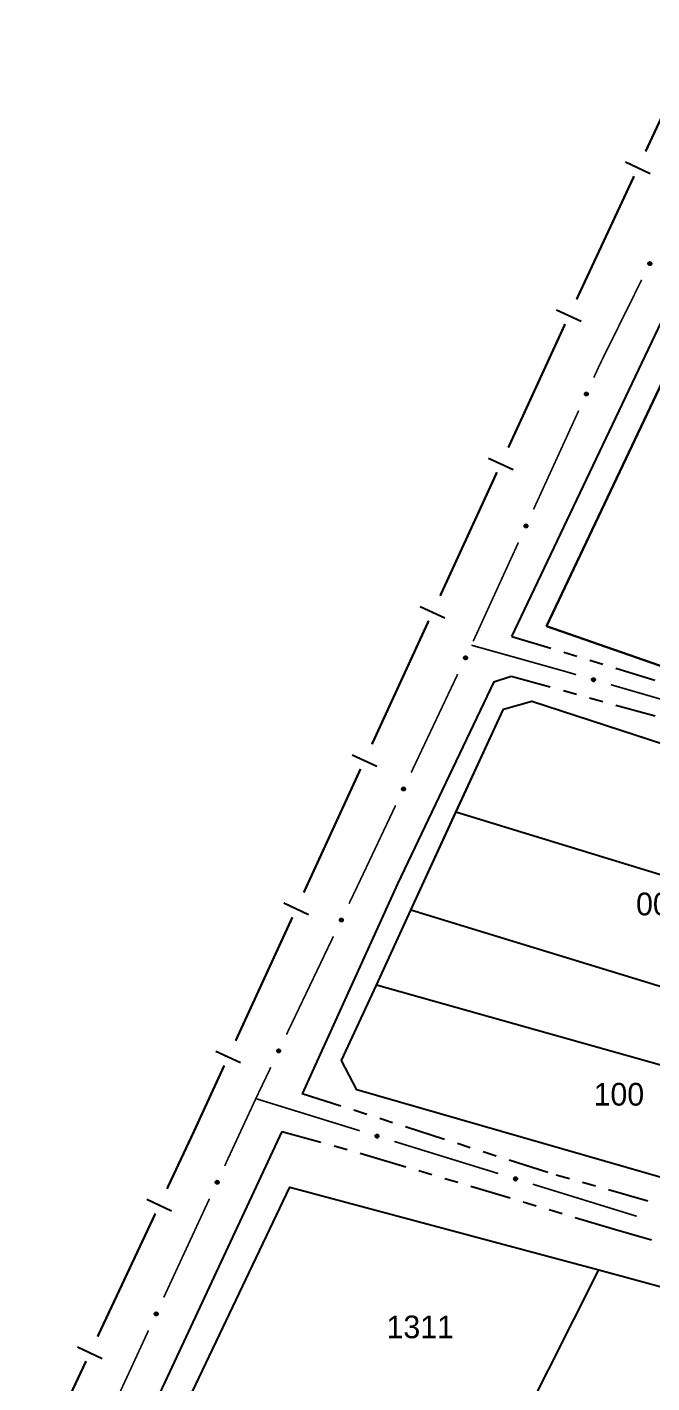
# Model space of a CAD drawing. Extents: x 203665 to 205970, y 4870865 to 4873745.
# Drawn here: x 204290.4 to 204359.4, y 4873578.3 to 4873727.8 of the extents above; entities that cross this region are included whole.
import ezdxf
from ezdxf.enums import TextEntityAlignment as Align

# ---------------------------------------------------------------- set-up
doc = ezdxf.new("R2010")
doc.units = 0
doc.header["$LTSCALE"] = 1.5
doc.header["$MEASUREMENT"] = 0
doc.linetypes.add('TRACO_25', pattern=[8, 3, -1, 1, -1, 1, -1])
for name, color, linetype in [('CD_MALHA_LOTES', 7, 'CONTINUOUS'), ('LM-LIM-SETORES-BAIRROS', 250, 'CONTINUOUS'), ('RU-QUADRA', 210, 'CONTINUOUS'), ('SV-EIXO-RUA-N-PAV', 6, 'CONTINUOUS'), ('SV-EIXO-RUA-PAV', 20, 'CONTINUOUS'), ('SV-RUA-NAO-PAV', 7, 'CONTINUOUS'), ('SV-RUA-PAVIM', 7, 'CONTINUOUS'), ('Th_NmrPort', 1, 'CONTINUOUS')]:
    doc.layers.add(name, color=color, linetype=linetype)

msp = doc.modelspace()

# ---------------------------------------------------------------- linework, layer by layer
at = {"layer": 'CD_MALHA_LOTES', "linetype": 'Continuous', "flags": 128}
for points in [[(204363.539466, 4873695.025586), (204347.729223, 4873661.68158)], [(204347.729223, 4873661.68158), (204413.967959, 4873638.654082), (204423.24, 4873635.74)], [(204337.734173, 4873641.17296), (204342.980249, 4873652.538502), (204346.109909, 4873653.413337), (204387.678326, 4873639.893253)], [(204332.751283, 4873630.377604), (204337.734173, 4873641.17296)], [(204382.040002, 4873627.628258), (204337.734173, 4873641.17296)], [(204328.942513, 4873622.125964), (204332.751283, 4873630.377604)], [(204377.081608, 4873616.817352), (204332.751283, 4873630.377604)], [(204363.307748, 4873600.063701), (204326.800702, 4873610.587399), (204325.104582, 4873613.811144), (204328.942513, 4873622.125964)], [(204368.033583, 4873611.137848), (204328.942513, 4873622.125964)], [(204308.300448, 4873576.529115), (204319.380992, 4873599.824194)], [(204319.380992, 4873599.824194), (204353.498304, 4873590.70353)], [(204342.441309, 4873568.729876), (204353.498304, 4873590.70353)], [(204353.498304, 4873590.70353), (204411.570355, 4873574.967803)]]:
    msp.add_lwpolyline(points, dxfattribs=at)
at = {"layer": 'LM-LIM-SETORES-BAIRROS', "const_width": 0.25}
for points in [[(204358.657589, 4873714.041028), (204365.004849, 4873727.631918)], [(204351.040876, 4873697.731961), (204357.388137, 4873711.32285)], [(204343.505591, 4873681.385146), (204349.775321, 4873695.011976)], [(204335.981915, 4873665.032951), (204342.251645, 4873678.65978)], [(204328.45824, 4873648.680755), (204334.727969, 4873662.307585)], [(204320.934564, 4873632.328559), (204327.204294, 4873645.955389)], [(204313.410888, 4873615.976364), (204319.680618, 4873629.603193)], [(204308.805828, 4873605.96758), (204312.156942, 4873613.250998)], [(204308.387844, 4873605.078276), (204308.805828, 4873605.96758)], [(204305.835623, 4873599.64816), (204308.387844, 4873605.078276)], [(204298.178959, 4873583.35781), (204304.559512, 4873596.933101)], [(204290.522295, 4873567.06746), (204296.902848, 4873580.642751)]]:
    msp.add_lwpolyline(points, dxfattribs=at)
at = {"layer": 'LM-LIM-SETORES-BAIRROS'}
for points in [[(204359.170376, 4873711.594184), (204356.452198, 4873712.863636)], [(204351.553664, 4873695.285116), (204348.835486, 4873696.554568)], [(204344.03231, 4873678.941263), (204341.306944, 4873680.195209)], [(204336.508634, 4873662.589067), (204333.783269, 4873663.843013)], [(204328.984959, 4873646.236871), (204326.259593, 4873647.490817)], [(204321.461283, 4873629.884676), (204318.735917, 4873631.138622)], [(204313.937607, 4873613.53248), (204311.212241, 4873614.786426)], [(204306.342412, 4873597.200065), (204303.627353, 4873598.476176)], [(204298.685748, 4873580.909716), (204295.970689, 4873582.185826)]]:
    msp.add_lwpolyline(points, dxfattribs=at)
at = {"layer": 'RU-QUADRA', "linetype": 'Continuous', "flags": 128}
for points in [[(204347.729223, 4873661.68158), (204363.539466, 4873695.025586), (204395.036162, 4873680.636296), (204432.07, 4873662.74), (204446.967877, 4873655.603317), (204468.33, 4873645.37), (204501.377636, 4873631.008426), (204511.66, 4873626.54), (204521.837058, 4873621.490799), (204531.047293, 4873616.921273), (204539.90046, 4873612.528902), (204551.77, 4873606.64), (204548.41, 4873598.01), (204537.075303, 4873601.520252), (204527.538201, 4873604.473806), (204518.154171, 4873607.379954), (204507.128489, 4873610.794507), (204495.68, 4873614.34), (204461.966252, 4873624.299611), (204450.654897, 4873627.641176), (204437.4, 4873631.556897), (204423.24, 4873635.74), (204413.967959, 4873638.654082)], [(204523.888125, 4873544.011123), (204513.832751, 4873521.770569), (204498.291025, 4873524.956934), (204486.595294, 4873527.354793), (204474.059146, 4873529.924955), (204463.06, 4873532.18), (204438.802091, 4873534.089672), (204426.489432, 4873535.542379), (204414.381347, 4873536.951619), (204403.073453, 4873538.153238), (204381.828764, 4873541.465995), (204332.28034, 4873548.536901), (204297.385204, 4873553.581553), (204308.300448, 4873576.529115), (204319.380992, 4873599.824194), (204353.498304, 4873590.70353), (204411.570355, 4873574.967803), (204423.315738, 4873571.694677), (204434.192104, 4873568.6697), (204445.94472, 4873565.401017), (204457.49, 4873562.19), (204469.56, 4873558.05), (204480.785729, 4873555.294069), (204492.9, 4873552.32)]]:
    msp.add_lwpolyline(points, close=True, dxfattribs=at)
msp.add_lwpolyline([(204499.68, 4873562.06), (204455.22, 4873573.9), (204437.650783, 4873578.699849), (204425.877117, 4873582.038338), (204414.518415, 4873585.032597), (204405.051067, 4873587.962952), (204398.588941, 4873589.903468), (204363.307748, 4873600.063701), (204326.800702, 4873610.587399), (204325.104582, 4873613.811144), (204328.942513, 4873622.125964), (204332.751283, 4873630.377604), (204342.980249, 4873652.538502), (204346.109909, 4873653.413337), (204400.294455, 4873635.78987), (204422.865106, 4873629.021657), (204446.31, 4873621.92), (204457.931383, 4873618.523645), (204469.680617, 4873615.14465), (204481.28, 4873611.7)], dxfattribs=at)
at = {"layer": 'SV-EIXO-RUA-N-PAV', "const_width": 0.18}
for points in [[(204339.435855, 4873659.600867), (204349.066342, 4873656.907595)], [(204349.066342, 4873656.907595), (204349.741371, 4873656.718816)], [(204349.741371, 4873656.718816), (204350.989085, 4873656.357159)], [(204354.83095, 4873655.243575), (204366.356547, 4873651.902822)], [(204315.642658, 4873609.601325), (204327.107968, 4873606.059197)], [(204330.929738, 4873604.878487), (204336.662392, 4873603.107423)], [(204336.662392, 4873603.107423), (204336.981756, 4873603.008758)], [(204336.981756, 4873603.008758), (204342.396073, 4873601.339683)], [(204346.218567, 4873600.16132), (204357.686049, 4873596.626231)]]:
    msp.add_lwpolyline(points, dxfattribs=at)
at = {"layer": 'SV-EIXO-RUA-N-PAV'}
for points in [[(204352.802663, 4873655.946096), (204352.845169, 4873655.970289), (204352.886647, 4873655.98239), (204352.924148, 4873655.982525), (204352.957317, 4873655.974004), (204352.990269, 4873655.961465), (204353.020702, 4873655.941493), (204353.049569, 4873655.911844), (204353.074137, 4873655.869376), (204353.08374, 4873655.82607), (204353.08584, 4873655.789312), (204353.078946, 4873655.754214), (204353.066229, 4873655.722407), (204353.044438, 4873655.691481), (204353.014106, 4873655.66252), (204352.970804, 4873655.63885), (204352.930058, 4873655.627265), (204352.893783, 4873655.628087), (204352.858541, 4873655.63524), (204352.825054, 4873655.648445), (204352.795293, 4873655.668222), (204352.766189, 4873655.698814), (204352.743392, 4873655.741863), (204352.731374, 4873655.78237), (204352.731686, 4873655.818647), (204352.73951, 4873655.853184), (204352.751685, 4873655.886388), (204352.770488, 4873655.917815), (204352.802663, 4873655.946096)], [(204328.914067, 4873605.616429), (204328.95699, 4873605.639873), (204328.998675, 4873605.651246), (204329.036171, 4873605.650724), (204329.069186, 4873605.641624), (204329.101913, 4873605.628509), (204329.131992, 4873605.608007), (204329.160335, 4873605.577857), (204329.184156, 4873605.534965), (204329.192999, 4873605.491498), (204329.194455, 4873605.454709), (204329.186947, 4873605.419737), (204329.173674, 4873605.388157), (204329.151345, 4873605.357618), (204329.120511, 4873605.329193), (204329.076801, 4873605.306284), (204329.035858, 4873605.295415), (204328.999603, 4873605.296872), (204328.964492, 4873605.304642), (204328.931241, 4873605.318432), (204328.901831, 4873605.338727), (204328.873267, 4873605.369824), (204328.851228, 4873605.413265), (204328.839921, 4873605.453976), (204328.840869, 4873605.490243), (204328.849297, 4873605.524638), (204328.862051, 4873605.557622), (204328.881402, 4873605.588716), (204328.914067, 4873605.616429)], [(204344.202444, 4873600.898024), (204344.245353, 4873600.921495), (204344.28703, 4873600.932893), (204344.324527, 4873600.932395), (204344.357548, 4873600.923314), (204344.390283, 4873600.91022), (204344.420374, 4873600.889736), (204344.448736, 4873600.859604), (204344.472583, 4873600.816726), (204344.481453, 4873600.773264), (204344.482931, 4873600.736476), (204344.475445, 4873600.701499), (204344.462191, 4873600.669912), (204344.439881, 4873600.639359), (204344.409064, 4873600.610915), (204344.365368, 4873600.587979), (204344.324432, 4873600.577085), (204344.288176, 4873600.57852), (204344.25306, 4873600.586268), (204344.219801, 4873600.600037), (204344.190378, 4873600.620315), (204344.161796, 4873600.651394), (204344.13973, 4873600.694822), (204344.128398, 4873600.735526), (204344.129323, 4873600.771793), (204344.13773, 4873600.806193), (204344.150464, 4873600.839186), (204344.169796, 4873600.870291), (204344.202444, 4873600.898024)]]:
    msp.add_lwpolyline(points, close=True, dxfattribs=at)
for points in [[(204352.731374, 4873655.78237), (204353.066229, 4873655.722407)], [(204352.731686, 4873655.818647), (204353.078946, 4873655.754214)], [(204352.734649, 4873655.798804), (204353.069549, 4873655.738669)], [(204352.737973, 4873655.834778), (204353.079977, 4873655.769743)], [(204352.739189, 4873655.76055), (204353.050499, 4873655.707253)], [(204352.73951, 4873655.853184), (204353.08584, 4873655.789312)], [(204352.743392, 4873655.741863), (204353.044438, 4873655.691481)], [(204352.74954, 4873655.869784), (204353.080509, 4873655.810789)], [(204352.751685, 4873655.886388), (204353.08374, 4873655.82607)], [(204352.758904, 4873655.720739), (204353.026205, 4873655.677357)], [(204352.76559, 4873655.900649), (204353.074659, 4873655.849422)], [(204352.766189, 4873655.698814), (204353.014106, 4873655.66252)], [(204352.770488, 4873655.917815), (204353.074137, 4873655.869376)], [(204352.786692, 4873655.684271), (204352.984875, 4873655.652399)], [(204352.786882, 4873655.929994), (204353.057944, 4873655.889784)], [(204352.795293, 4873655.668222), (204352.970804, 4873655.63885)], [(204352.802663, 4873655.946096), (204353.049569, 4873655.911844)], [(204352.814519, 4873655.657736), (204352.944133, 4873655.634374)], [(204352.825054, 4873655.648445), (204352.930058, 4873655.627265)], [(204352.826352, 4873655.958333), (204353.027915, 4873655.928323)], [(204352.845169, 4873655.970289), (204353.020702, 4873655.941493)], [(204352.868784, 4873655.977289), (204352.996708, 4873655.952996)], [(204352.886647, 4873655.98239), (204352.990269, 4873655.961465)], [(204328.839921, 4873605.453976), (204329.173674, 4873605.388157)], [(204328.840869, 4873605.490243), (204329.186947, 4873605.419737)], [(204328.843484, 4873605.47035), (204329.177279, 4873605.404359)], [(204328.847353, 4873605.432023), (204329.157681, 4873605.373281)], [(204328.847437, 4873605.506261), (204329.18825, 4873605.435245)], [(204328.849297, 4873605.524638), (204329.194455, 4873605.454709)], [(204328.851228, 4873605.413265), (204329.151345, 4873605.357618)], [(204328.859616, 4873605.541059), (204329.1895, 4873605.476275)], [(204328.862051, 4873605.557622), (204329.192999, 4873605.491498)], [(204328.866368, 4873605.391873), (204329.132868, 4873605.343815)], [(204328.873267, 4873605.369824), (204329.120511, 4873605.329193)], [(204328.876204, 4873605.571638), (204329.184328, 4873605.515005)], [(204328.881402, 4873605.588716), (204329.184156, 4873605.534965)], [(204328.893513, 4873605.354923), (204329.091106, 4873605.319585)], [(204328.898007, 4873605.600606), (204329.168323, 4873605.555654)], [(204328.901831, 4873605.338727), (204329.076801, 4873605.306284)], [(204328.914067, 4873605.616429), (204329.160335, 4873605.577857)], [(204328.92087, 4873605.327905), (204329.050055, 4873605.302276)], [(204328.931241, 4873605.318432), (204329.035858, 4873605.295415)], [(204328.937967, 4873605.628249), (204329.138973, 4873605.594713)], [(204328.95699, 4873605.639873), (204329.131992, 4873605.608007)], [(204328.980725, 4873605.646459), (204329.108203, 4873605.619929)], [(204328.998675, 4873605.651246), (204329.101913, 4873605.628509)], [(204344.128398, 4873600.735526), (204344.462191, 4873600.669912)], [(204344.129323, 4873600.771793), (204344.475445, 4873600.701499)], [(204344.131951, 4873600.751902), (204344.465786, 4873600.686115)], [(204344.135843, 4873600.713577), (204344.446207, 4873600.655026)], [(204344.135882, 4873600.787815), (204344.476738, 4873600.717009)], [(204344.13773, 4873600.806193), (204344.482931, 4873600.736476)], [(204344.13973, 4873600.694822), (204344.439881, 4873600.639359)], [(204344.148039, 4873600.82262), (204344.477963, 4873600.75804)], [(204344.150464, 4873600.839186), (204344.481453, 4873600.773264)], [(204344.154883, 4873600.673438), (204344.421412, 4873600.625545)], [(204344.161796, 4873600.651394), (204344.409064, 4873600.610915)], [(204344.164609, 4873600.85321), (204344.472767, 4873600.796767)], [(204344.169796, 4873600.870291), (204344.472583, 4873600.816726)], [(204344.18205, 4873600.636506), (204344.379666, 4873600.601289)], [(204344.186394, 4873600.882191), (204344.456737, 4873600.837405)], [(204344.190378, 4873600.620315), (204344.365368, 4873600.587979)], [(204344.202444, 4873600.898024), (204344.448736, 4873600.859604)], [(204344.209424, 4873600.609505), (204344.338625, 4873600.583955)], [(204344.219801, 4873600.600037), (204344.324432, 4873600.577085)], [(204344.226336, 4873600.909859), (204344.427363, 4873600.876446)], [(204344.245353, 4873600.921495), (204344.420374, 4873600.889736)], [(204344.269083, 4873600.928095), (204344.396578, 4873600.901643)], [(204344.28703, 4873600.932893), (204344.390283, 4873600.91022)]]:
    msp.add_lwpolyline(points, dxfattribs=at)
at = {"layer": 'SV-EIXO-RUA-PAV'}
for points in [[(204359.278455, 4873701.761731), (204359.294749, 4873701.715617), (204359.299323, 4873701.672652), (204359.292824, 4873701.635719), (204359.27857, 4873701.60458), (204359.260401, 4873701.574365), (204359.235361, 4873701.547945), (204359.201074, 4873701.524776), (204359.15493, 4873701.508107), (204359.110608, 4873701.506314), (204359.074059, 4873701.510748), (204359.040733, 4873701.523741), (204359.011677, 4873701.541884), (204358.985092, 4873701.568801), (204358.961953, 4873701.603777), (204358.946314, 4873701.650583), (204358.942119, 4873701.692735), (204358.949343, 4873701.728293), (204358.962617, 4873701.761714), (204358.981537, 4873701.792338), (204359.006266, 4873701.818132), (204359.041523, 4873701.841366), (204359.087924, 4873701.85619), (204359.129919, 4873701.860854), (204359.165569, 4873701.854131), (204359.198178, 4873701.840322), (204359.228704, 4873701.822466), (204359.256311, 4873701.798401), (204359.278455, 4873701.761731)], [(204352.273853, 4873687.381647), (204352.291552, 4873687.336053), (204352.29744, 4873687.293249), (204352.292075, 4873687.256134), (204352.278782, 4873687.224573), (204352.261547, 4873687.193816), (204352.237328, 4873687.16664), (204352.203767, 4873687.142433), (204352.158155, 4873687.124357), (204352.113909, 4873687.121208), (204352.077241, 4873687.124521), (204352.043533, 4873687.136487), (204352.013935, 4873687.153731), (204351.986538, 4873687.179821), (204351.962338, 4873687.214072), (204351.945273, 4873687.260376), (204351.939788, 4873687.30238), (204351.94592, 4873687.338143), (204351.958164, 4873687.371955), (204351.976137, 4873687.403144), (204352.000064, 4873687.429683), (204352.034593, 4873687.453987), (204352.080519, 4873687.470225), (204352.12235, 4873687.476173), (204352.15819, 4873687.470545), (204352.191206, 4873687.457741), (204352.222265, 4873687.440829), (204352.250596, 4873687.417621), (204352.273853, 4873687.381647)], [(204345.61427, 4873672.833453), (204345.631969, 4873672.787859), (204345.637857, 4873672.745054), (204345.632492, 4873672.70794), (204345.6192, 4873672.676379), (204345.601964, 4873672.645622), (204345.577745, 4873672.618446), (204345.544184, 4873672.594239), (204345.498572, 4873672.576163), (204345.454326, 4873672.573014), (204345.417658, 4873672.576326), (204345.38395, 4873672.588292), (204345.354352, 4873672.605536), (204345.326955, 4873672.631627), (204345.302755, 4873672.665877), (204345.28569, 4873672.712182), (204345.280205, 4873672.754186), (204345.286337, 4873672.789949), (204345.298581, 4873672.823761), (204345.316554, 4873672.85495), (204345.340481, 4873672.881489), (204345.37501, 4873672.905793), (204345.420936, 4873672.922031), (204345.462767, 4873672.927979), (204345.498607, 4873672.922351), (204345.531623, 4873672.909547), (204345.562682, 4873672.892635), (204345.591013, 4873672.869427), (204345.61427, 4873672.833453)], [(204338.937763, 4873658.291572), (204338.954872, 4873658.245754), (204338.960208, 4873658.202877), (204338.954365, 4873658.165835), (204338.940666, 4873658.134448), (204338.923036, 4873658.103916), (204338.898469, 4873658.077055), (204338.864598, 4873658.053282), (204338.818757, 4873658.035796), (204338.774474, 4873658.033217), (204338.737852, 4873658.037003), (204338.704301, 4873658.049402), (204338.674927, 4873658.067027), (204338.647869, 4873658.093468), (204338.624113, 4873658.128028), (204338.607646, 4873658.174549), (204338.602704, 4873658.21662), (204338.609296, 4873658.252301), (204338.621975, 4873658.285952), (204338.640349, 4873658.316907), (204338.664616, 4873658.343135), (204338.699455, 4873658.366991), (204338.745587, 4873658.382636), (204338.787492, 4873658.388044), (204338.823256, 4873658.381955), (204338.856104, 4873658.368726), (204338.886943, 4873658.351415), (204338.914972, 4873658.327844), (204338.937763, 4873658.291572)], [(204332.09114, 4873643.830461), (204332.108249, 4873643.784643), (204332.113584, 4873643.741766), (204332.107741, 4873643.704723), (204332.094043, 4873643.673336), (204332.076412, 4873643.642804), (204332.051845, 4873643.615943), (204332.017975, 4873643.59217), (204331.972133, 4873643.574685), (204331.927851, 4873643.572106), (204331.891228, 4873643.575891), (204331.857677, 4873643.588291), (204331.828304, 4873643.605915), (204331.801246, 4873643.632357), (204331.77749, 4873643.666916), (204331.761023, 4873643.713437), (204331.75608, 4873643.755508), (204331.762673, 4873643.791189), (204331.775352, 4873643.82484), (204331.793725, 4873643.855795), (204331.817993, 4873643.882024), (204331.852832, 4873643.90588), (204331.898963, 4873643.921524), (204331.940868, 4873643.926933), (204331.976632, 4873643.920843), (204332.009481, 4873643.907615), (204332.040319, 4873643.890303), (204332.068349, 4873643.866732), (204332.09114, 4873643.830461)], [(204325.227901, 4873629.376753), (204325.24482, 4873629.330864), (204325.249978, 4873629.287965), (204325.243982, 4873629.250947), (204325.230153, 4873629.219617), (204325.212396, 4873629.189159), (204325.187718, 4873629.1624), (204325.153749, 4873629.138767), (204325.107836, 4873629.121472), (204325.063543, 4873629.119077), (204325.026936, 4873629.123014), (204324.993437, 4873629.135552), (204324.964137, 4873629.153298), (204324.937189, 4873629.179852), (204324.913576, 4873629.214509), (204324.897302, 4873629.261098), (204324.892534, 4873629.303189), (204324.899274, 4873629.338843), (204324.912093, 4873629.372441), (204324.930594, 4873629.403319), (204324.95497, 4873629.429447), (204324.989908, 4873629.453159), (204325.036104, 4873629.468612), (204325.078031, 4873629.473847), (204325.113769, 4873629.467609), (204325.146563, 4873629.454244), (204325.177329, 4873629.436805), (204325.20526, 4873629.413118), (204325.227901, 4873629.376753)], [(204318.321409, 4873614.944138), (204318.338328, 4873614.898249), (204318.343486, 4873614.85535), (204318.33749, 4873614.818333), (204318.323661, 4873614.787002), (204318.305904, 4873614.756544), (204318.281226, 4873614.729785), (204318.247257, 4873614.706153), (204318.201344, 4873614.688857), (204318.157051, 4873614.686462), (204318.120444, 4873614.690399), (204318.086945, 4873614.702937), (204318.057645, 4873614.720683), (204318.030697, 4873614.747237), (204318.007084, 4873614.781895), (204317.99081, 4873614.828483), (204317.986042, 4873614.870575), (204317.992782, 4873614.906228), (204318.005601, 4873614.939826), (204318.024102, 4873614.970705), (204318.048478, 4873614.996832), (204318.083416, 4873615.020544), (204318.129612, 4873615.035997), (204318.171539, 4873615.041232), (204318.207277, 4873615.034994), (204318.240071, 4873615.021629), (204318.270837, 4873615.00419), (204318.298769, 4873614.980503), (204318.321409, 4873614.944138)], [(204311.526226, 4873600.460577), (204311.543704, 4873600.414898), (204311.549386, 4873600.372066), (204311.543842, 4873600.334977), (204311.530397, 4873600.303481), (204311.513013, 4873600.272807), (204311.488663, 4873600.245749), (204311.454986, 4873600.221704), (204311.409287, 4873600.203849), (204311.365026, 4873600.200913), (204311.328375, 4873600.204403), (204311.294725, 4873600.216531), (204311.26521, 4873600.233918), (204311.23794, 4873600.260141), (204311.213905, 4873600.294507), (204311.197064, 4873600.340894), (204311.191782, 4873600.382924), (204311.198086, 4873600.418657), (204311.210494, 4873600.452409), (204311.228617, 4873600.483511), (204311.252672, 4873600.509934), (204311.287318, 4873600.534071), (204311.333321, 4873600.550087), (204311.375181, 4873600.555833), (204311.410993, 4873600.550033), (204311.443947, 4873600.537069), (204311.474924, 4873600.520007), (204311.503143, 4873600.496663), (204311.526226, 4873600.460577)], [(204304.800249, 4873585.943066), (204304.817767, 4873585.897402), (204304.823486, 4873585.854575), (204304.817974, 4873585.817482), (204304.804557, 4873585.785973), (204304.787199, 4873585.755285), (204304.762873, 4873585.728205), (204304.729217, 4873585.704131), (204304.683534, 4873585.686236), (204304.639276, 4873585.683262), (204304.602621, 4873585.686719), (204304.56896, 4873585.698819), (204304.539431, 4873585.71618), (204304.512138, 4873585.742378), (204304.488073, 4873585.776724), (204304.471191, 4873585.823096), (204304.465873, 4873585.865122), (204304.472146, 4873585.90086), (204304.484524, 4873585.934623), (204304.50262, 4873585.965741), (204304.526652, 4873585.992185), (204304.561277, 4873586.016352), (204304.607267, 4873586.032408), (204304.649121, 4873586.038191), (204304.684938, 4873586.032421), (204304.717904, 4873586.019486), (204304.748896, 4873586.002452), (204304.777135, 4873585.979132), (204304.800249, 4873585.943066)]]:
    msp.add_lwpolyline(points, close=True, dxfattribs=at)
for points in [[(204358.981537, 4873701.792338), (204358.942119, 4873701.692735)], [(204359.006266, 4873701.818132), (204358.946314, 4873701.650583)], [(204358.992544, 4873701.801064), (204358.946626, 4873701.677625)], [(204359.023582, 4873701.823758), (204358.957161, 4873701.634338)], [(204359.041523, 4873701.841366), (204358.961953, 4873701.603777)], [(204359.06439, 4873701.844658), (204358.974415, 4873701.589244)], [(204359.087924, 4873701.85619), (204358.985092, 4873701.568801)], [(204359.107061, 4873701.857022), (204358.999544, 4873701.560047)], [(204359.129919, 4873701.860854), (204359.011677, 4873701.541884)], [(204359.145514, 4873701.854724), (204359.027095, 4873701.53574)], [(204359.165569, 4873701.854131), (204359.040733, 4873701.523741)], [(204359.180334, 4873701.84509), (204359.055835, 4873701.51998)], [(204359.198178, 4873701.840322), (204359.074059, 4873701.510748)], [(204359.212742, 4873701.827514), (204359.096139, 4873701.512197)], [(204359.228704, 4873701.822466), (204359.110608, 4873701.506314)], [(204359.240281, 4873701.806258), (204359.135199, 4873701.511122)], [(204359.256311, 4873701.798401), (204359.15493, 4873701.508107)], [(204359.265398, 4873701.780111), (204359.17788, 4873701.520435)], [(204359.278455, 4873701.761731), (204359.201074, 4873701.524776)], [(204359.28631, 4873701.736252), (204359.221123, 4873701.543174)], [(204359.294749, 4873701.715617), (204359.235361, 4873701.547945)], [(204359.297462, 4873701.691136), (204359.250926, 4873701.569526)], [(204359.299323, 4873701.672652), (204359.260401, 4873701.574365)], [(204351.976137, 4873687.403144), (204351.939788, 4873687.30238)], [(204351.986872, 4873687.412203), (204351.944756, 4873687.287416)], [(204352.000064, 4873687.429683), (204351.945273, 4873687.260376)], [(204352.0172, 4873687.435838), (204351.956612, 4873687.244471)], [(204352.034593, 4873687.453987), (204351.962338, 4873687.214072)], [(204352.057348, 4873687.457978), (204351.97524, 4873687.199927)], [(204352.080519, 4873687.470225), (204351.986538, 4873687.179821)], [(204352.09962, 4873687.471643), (204352.001251, 4873687.171513)], [(204352.12235, 4873687.476173), (204352.013935, 4873687.153731)], [(204352.138126, 4873687.470524), (204352.029534, 4873687.148061)], [(204352.15819, 4873687.470545), (204352.043533, 4873687.136487)], [(204352.173224, 4873687.461961), (204352.058743, 4873687.13319)], [(204352.191206, 4873687.457741), (204352.077241, 4873687.124521)], [(204352.206155, 4873687.445385), (204352.099267, 4873687.126645)], [(204352.222265, 4873687.440829), (204352.113909, 4873687.121208)], [(204352.234333, 4873687.424983), (204352.138341, 4873687.126767)], [(204352.250596, 4873687.417621), (204352.158155, 4873687.124357)], [(204352.26024, 4873687.399618), (204352.180717, 4873687.137383)], [(204352.273853, 4873687.381647), (204352.203767, 4873687.142433)], [(204352.282485, 4873687.35642), (204352.223243, 4873687.161436)], [(204352.291552, 4873687.336053), (204352.237328, 4873687.16664)], [(204352.295014, 4873687.311667), (204352.252225, 4873687.188688)], [(204352.29744, 4873687.293249), (204352.261547, 4873687.193816)], [(204345.316554, 4873672.85495), (204345.280205, 4873672.754186)], [(204345.327289, 4873672.864009), (204345.285173, 4873672.739221)], [(204345.340481, 4873672.881489), (204345.28569, 4873672.712182)], [(204345.357617, 4873672.887643), (204345.297029, 4873672.696277)], [(204345.37501, 4873672.905793), (204345.302755, 4873672.665877)], [(204345.397766, 4873672.909784), (204345.315657, 4873672.651733)], [(204345.420936, 4873672.922031), (204345.326955, 4873672.631627)], [(204345.440037, 4873672.923448), (204345.341668, 4873672.623319)], [(204345.462767, 4873672.927979), (204345.354352, 4873672.605536)], [(204345.478543, 4873672.92233), (204345.369951, 4873672.599867)], [(204345.498607, 4873672.922351), (204345.38395, 4873672.588292)], [(204345.513641, 4873672.913766), (204345.39916, 4873672.584996)], [(204345.531623, 4873672.909547), (204345.417658, 4873672.576326)], [(204345.546573, 4873672.897191), (204345.439684, 4873672.578451)], [(204345.562682, 4873672.892635), (204345.454326, 4873672.573014)], [(204345.574751, 4873672.876789), (204345.478758, 4873672.578573)], [(204345.591013, 4873672.869427), (204345.498572, 4873672.576163)], [(204345.600657, 4873672.851424), (204345.521135, 4873672.589188)], [(204345.61427, 4873672.833453), (204345.544184, 4873672.594239)], [(204345.622902, 4873672.808226), (204345.56366, 4873672.613242)], [(204345.631969, 4873672.787859), (204345.577745, 4873672.618446)], [(204345.635431, 4873672.763473), (204345.592642, 4873672.640494)], [(204345.637857, 4873672.745054), (204345.601964, 4873672.645622)], [(204338.640349, 4873658.316907), (204338.602704, 4873658.21662)], [(204338.6512, 4873658.325827), (204338.607478, 4873658.201592)], [(204338.664616, 4873658.343135), (204338.607646, 4873658.174549)], [(204338.68183, 4873658.349068), (204338.61878, 4873658.158499)], [(204338.699455, 4873658.366991), (204338.624113, 4873658.128028)], [(204338.722261, 4873658.370689), (204338.636831, 4873658.113718)], [(204338.745587, 4873658.382636), (204338.647869, 4873658.093468)], [(204338.764705, 4873658.383807), (204338.662474, 4873658.084971)], [(204338.787492, 4873658.388044), (204338.674927, 4873658.067027)], [(204338.803193, 4873658.382192), (204338.690452, 4873658.061157)], [(204338.823256, 4873658.381955), (204338.704301, 4873658.049402)], [(204338.838178, 4873658.373177), (204338.719467, 4873658.04591)], [(204338.856104, 4873658.368726), (204338.737852, 4873658.037003)], [(204338.870893, 4873658.356178), (204338.759903, 4873658.038843)], [(204338.886943, 4873658.351415), (204338.774474, 4873658.033217)], [(204338.898805, 4873658.335415), (204338.798975, 4873658.038461)], [(204338.914972, 4873658.327844), (204338.818757, 4873658.035796)], [(204338.924382, 4873658.309718), (204338.841485, 4873658.048529)], [(204338.937763, 4873658.291572), (204338.864598, 4873658.053282)], [(204338.946069, 4873658.266236), (204338.884317, 4873658.072033)], [(204338.954872, 4873658.245754), (204338.898469, 4873658.077055)], [(204338.958019, 4873658.221325), (204338.913649, 4873658.098908)], [(204338.960208, 4873658.202877), (204338.923036, 4873658.103916)], [(204331.793725, 4873643.855795), (204331.75608, 4873643.755508)], [(204331.804576, 4873643.864715), (204331.760855, 4873643.740481)], [(204331.817993, 4873643.882024), (204331.761023, 4873643.713437)], [(204331.835206, 4873643.887956), (204331.772156, 4873643.697387)], [(204331.852832, 4873643.90588), (204331.77749, 4873643.666916)], [(204331.875637, 4873643.909577), (204331.790208, 4873643.652607)], [(204331.898963, 4873643.921524), (204331.801246, 4873643.632357)], [(204331.918082, 4873643.922696), (204331.81585, 4873643.623859)], [(204331.940868, 4873643.926933), (204331.828304, 4873643.605915)], [(204331.95657, 4873643.92108), (204331.843828, 4873643.600045)], [(204331.976632, 4873643.920843), (204331.857677, 4873643.588291)], [(204331.991555, 4873643.912065), (204331.872843, 4873643.584798)], [(204332.009481, 4873643.907615), (204331.891228, 4873643.575891)], [(204332.024269, 4873643.895067), (204331.91328, 4873643.577732)], [(204332.040319, 4873643.890303), (204331.927851, 4873643.572106)], [(204332.052182, 4873643.874303), (204331.952352, 4873643.57735)], [(204332.068349, 4873643.866732), (204331.972133, 4873643.574685)], [(204332.077759, 4873643.848606), (204331.994862, 4873643.587418)], [(204332.09114, 4873643.830461), (204332.017975, 4873643.59217)], [(204332.099445, 4873643.805125), (204332.037694, 4873643.610921)], [(204332.108249, 4873643.784643), (204332.051845, 4873643.615943)], [(204332.111396, 4873643.760214), (204332.067025, 4873643.637797)], [(204332.113584, 4873643.741766), (204332.076412, 4873643.642804)], [(204324.930594, 4873629.403319), (204324.892534, 4873629.303189)], [(204324.941482, 4873629.412194), (204324.897246, 4873629.288142)], [(204324.95497, 4873629.429447), (204324.897302, 4873629.261098)], [(204324.972208, 4873629.435308), (204324.908369, 4873629.245002)], [(204324.989908, 4873629.453159), (204324.913576, 4873629.214509)], [(204325.012728, 4873629.456761), (204324.926235, 4873629.200147)], [(204325.036104, 4873629.468612), (204324.937189, 4873629.179852)], [(204325.055227, 4873629.469704), (204324.951758, 4873629.171294)], [(204325.078031, 4873629.473847), (204324.964137, 4873629.153298)], [(204325.093708, 4873629.467929), (204324.979637, 4873629.147364)], [(204325.113769, 4873629.467609), (204324.993437, 4873629.135552)], [(204325.128655, 4873629.458769), (204325.008589, 4873629.131997)], [(204325.146563, 4873629.454244), (204325.026936, 4873629.123014)], [(204325.161299, 4873629.441635), (204325.048995, 4873629.124763)], [(204325.177329, 4873629.436805), (204325.063543, 4873629.119077)], [(204325.189125, 4873629.420756), (204325.088066, 4873629.124219)], [(204325.20526, 4873629.413118), (204325.107836, 4873629.121472)], [(204325.214596, 4873629.394953), (204325.130617, 4873629.134111)], [(204325.227901, 4873629.376753), (204325.153749, 4873629.138767)], [(204325.236101, 4873629.351382), (204325.173546, 4873629.157436)], [(204325.24482, 4873629.330864), (204325.187718, 4873629.1624)], [(204325.247866, 4873629.306422), (204325.202988, 4873629.18419)], [(204325.249978, 4873629.287965), (204325.212396, 4873629.189159)], [(204318.024102, 4873614.970705), (204317.986042, 4873614.870575)], [(204318.03499, 4873614.979579), (204317.990754, 4873614.855528)], [(204318.048478, 4873614.996832), (204317.99081, 4873614.828483)], [(204318.065716, 4873615.002694), (204318.001877, 4873614.812387)], [(204318.083416, 4873615.020544), (204318.007084, 4873614.781895)], [(204318.106236, 4873615.024146), (204318.019743, 4873614.767533)], [(204318.129612, 4873615.035997), (204318.030697, 4873614.747237)], [(204318.148735, 4873615.037089), (204318.045266, 4873614.738679)], [(204318.171539, 4873615.041232), (204318.057645, 4873614.720683)], [(204318.187216, 4873615.035314), (204318.073145, 4873614.714749)], [(204318.207277, 4873615.034994), (204318.086945, 4873614.702937)], [(204318.222163, 4873615.026155), (204318.102097, 4873614.699382)], [(204318.240071, 4873615.021629), (204318.120444, 4873614.690399)], [(204318.254807, 4873615.009021), (204318.142503, 4873614.692148)], [(204318.270837, 4873615.00419), (204318.157051, 4873614.686462)], [(204318.282634, 4873614.988141), (204318.181574, 4873614.691604)], [(204318.298769, 4873614.980503), (204318.201344, 4873614.688857)], [(204318.308104, 4873614.962338), (204318.224125, 4873614.701496)], [(204318.321409, 4873614.944138), (204318.247257, 4873614.706153)], [(204318.32961, 4873614.918768), (204318.267054, 4873614.724821)], [(204318.338328, 4873614.898249), (204318.281226, 4873614.729785)], [(204318.341374, 4873614.873807), (204318.296496, 4873614.751575)], [(204318.343486, 4873614.85535), (204318.305904, 4873614.756544)], [(204311.228617, 4873600.483511), (204311.191782, 4873600.382924)], [(204311.239395, 4873600.492518), (204311.196678, 4873600.367935)], [(204311.252672, 4873600.509934), (204311.197064, 4873600.340894)], [(204311.269837, 4873600.516006), (204311.208326, 4873600.324934)], [(204311.287318, 4873600.534071), (204311.213905, 4873600.294507)], [(204311.310092, 4873600.537952), (204311.226739, 4873600.280301)], [(204311.333321, 4873600.550087), (204311.23794, 4873600.260141)], [(204311.35243, 4873600.551413), (204311.252612, 4873600.251761)], [(204311.375181, 4873600.555833), (204311.26521, 4873600.233918)], [(204311.39093, 4873600.550108), (204311.280782, 4873600.228174)], [(204311.410993, 4873600.550033), (204311.294725, 4873600.216531)], [(204311.425986, 4873600.541375), (204311.309919, 4873600.213161)], [(204311.443947, 4873600.537069), (204311.328375, 4873600.204403)], [(204311.458837, 4873600.524641), (204311.350411, 4873600.206421)], [(204311.474924, 4873600.520007), (204311.365026, 4873600.200913)], [(204311.486916, 4873600.504103), (204311.389485, 4873600.206354)], [(204311.503143, 4873600.496663), (204311.409287, 4873600.203849)], [(204311.512699, 4873600.478614), (204311.431912, 4873600.216765)], [(204311.526226, 4873600.460577), (204311.454986, 4873600.221704)], [(204311.534736, 4873600.435309), (204311.474553, 4873600.240613)], [(204311.543704, 4873600.414898), (204311.488663, 4873600.245749)], [(204311.547048, 4873600.390495), (204311.503666, 4873600.267724)], [(204311.549386, 4873600.372066), (204311.513013, 4873600.272807)], [(204304.50262, 4873585.965741), (204304.465873, 4873585.865122)], [(204304.513391, 4873585.974757), (204304.470782, 4873585.850137)], [(204304.526652, 4873585.992185), (204304.471191, 4873585.823096)], [(204304.543812, 4873585.998272), (204304.482468, 4873585.807146)], [(204304.561277, 4873586.016352), (204304.488073, 4873585.776724)], [(204304.584048, 4873586.020253), (204304.500919, 4873585.762529)], [(204304.607267, 4873586.032408), (204304.512138, 4873585.742378)], [(204304.626374, 4873586.03375), (204304.526817, 4873585.734012)], [(204304.649121, 4873586.038191), (204304.539431, 4873585.71618)], [(204304.664875, 4873586.032479), (204304.555007, 4873585.710449)], [(204304.684938, 4873586.032421), (204304.56896, 4873585.698819)], [(204304.699939, 4873586.023777), (204304.584157, 4873585.695462)], [(204304.717904, 4873586.019486), (204304.602621, 4873585.686719)], [(204304.732804, 4873586.007072), (204304.624655, 4873585.688757)], [(204304.748896, 4873586.002452), (204304.639276, 4873585.683262)], [(204304.760901, 4873585.986558), (204304.663729, 4873585.688724)], [(204304.777135, 4873585.979132), (204304.683534, 4873585.686236)], [(204304.786707, 4873585.961091), (204304.706147, 4873585.699172)], [(204304.800249, 4873585.943066), (204304.729217, 4873585.704131)], [(204304.808781, 4873585.917805), (204304.748768, 4873585.723057)], [(204304.817767, 4873585.897402), (204304.762873, 4873585.728205)], [(204304.821132, 4873585.873002), (204304.777858, 4873585.750194)], [(204304.823486, 4873585.854575), (204304.787199, 4873585.755285)]]:
    msp.add_lwpolyline(points, dxfattribs=at)
at = {"layer": 'SV-EIXO-RUA-PAV', "const_width": 0.18}
for points in [[(204358.228274, 4873699.889673), (204353.78946, 4873690.928817)], [(204353.78946, 4873690.928817), (204353.61924, 4873690.585187)], [(204353.61924, 4873690.585187), (204352.946406, 4873689.115346)], [(204351.28151, 4873685.478298), (204346.286823, 4873674.567152)], [(204344.621927, 4873670.930103), (204339.62724, 4873660.018958)], [(204337.920959, 4873656.401177), (204332.785992, 4873645.555344)], [(204331.074336, 4873641.940066), (204327.22311, 4873633.80569)], [(204327.022719, 4873633.382434), (204325.929895, 4873631.098741)], [(204327.22311, 4873633.80569), (204327.022719, 4873633.382434)], [(204324.203272, 4873627.490587), (204319.023403, 4873616.666126)], [(204317.29678, 4873613.057973), (204316.001813, 4873610.351857)], [(204316.001813, 4873610.351857), (204315.642658, 4873609.601325)], [(204315.642658, 4873609.601325), (204312.207141, 4873602.191009)], [(204310.524705, 4873598.562041), (204306.739224, 4873590.396862)], [(204306.679875, 4873590.268847), (204305.479657, 4873587.67409)], [(204306.739224, 4873590.396862), (204306.679875, 4873590.268847)], [(204303.800382, 4873584.043658), (204299.182377, 4873574.05997)]]:
    msp.add_lwpolyline(points, dxfattribs=at)
at = {"layer": 'SV-RUA-NAO-PAV', "linetype": 'TRACO_25'}
for points in [[(204343.894787, 4873660.571765, 10.565429), (204384.288284, 4873648.249508, 10.205305), (204389.099731, 4873646.572671, 10.173989), (204394.9131, 4873644.537501, 10.056558), (204399.876217, 4873642.290596, 9.970442), (204403.597914, 4873640.421463, 9.845181), (204408.368445, 4873638.121337, 9.79038), (204413.637719, 4873636.735674, 9.586831), (204500.62, 4873610.8, 9.400152), (204547.21, 4873593.81, 9.14728), (204550.64, 4873593.9, 9.14728), (204552.91, 4873596.05, 9.118102), (204556.54, 4873604.14, 9.137553), (204556.07, 4873605.97, 9.137553), (204554.03, 4873607.97, 9.137553)], [(204341.920879, 4873655.57713, 10.43234), (204343.808043, 4873656.197877, 10.424511), (204383.50175, 4873645.237412, 10.0409), (204397.510776, 4873640.644927, 9.829523), (204401.822539, 4873638.679331, 9.712091), (204404.948473, 4873637.066711, 9.696434), (204408.238242, 4873635.731682, 9.696434), (204413.699375, 4873634.16002, 9.696434), (204500.16, 4873607.28, 9.176457), (204545.41, 4873590.88, 8.8166), (204548.06, 4873588.15, 8.777697), (204548.71, 4873585.71, 8.777697), (204523.76, 4873530.16, 7.57169), (204483.78, 4873447.55, 7.318817)], [(204318.494347, 4873605.98772, 10.377538), (204327.888184, 4873603.381191, 9.970442), (204354.98656, 4873595.27323, 9.563345), (204409.226292, 4873579.82454, 9.01533), (204415.039666, 4873578.170474, 9.01533), (204495.3, 4873553.46, 8.106612), (204497.28, 4873558.34, 8.174693), (204470.74, 4873566.49, 8.495646), (204414.939034, 4873582.374287, 9.54604), (204405.066494, 4873585.139289, 9.124933), (204347.881709, 4873601.43815, 9.774722), (204320.751985, 4873610.146442, 10.322737)]]:
    msp.add_polyline3d(points, dxfattribs=at)
at = {"layer": 'SV-RUA-PAVIM', "linetype": 'Continuous'}
for points in [[(204343.894787, 4873660.571765, 10.565429), (204361.855189, 4873698.285447, 10.518456), (204393.351885, 4873683.896157, 10.142674), (204412.739876, 4873674.242338, 9.743407), (204443.78, 4873659.72, 10.275479), (204554.03, 4873607.97, 9.186183)], [(204341.920879, 4873655.57713, 10.43234), (204331.282467, 4873633.278479, 10.675032), (204320.751985, 4873610.146442, 10.322737)], [(204318.494347, 4873605.98772, 10.377538), (204293.154318, 4873551.714746, 10.283592)]]:
    msp.add_polyline3d(points, dxfattribs=at)

# ---------------------------------------------------------------- texts
at = {"layer": 'Th_NmrPort', "color": 1}
for s, p in [('00160', (204357.607795, 4873631.063597)), ('100', (204352.922176, 4873610.080175)), ('1311', (204330.068884, 4873584.431917))]:
    msp.add_text(s, height=2.5, dxfattribs=at).set_placement(p, align=Align.MIDDLE_LEFT)

doc.saveas('drawing.dxf')
